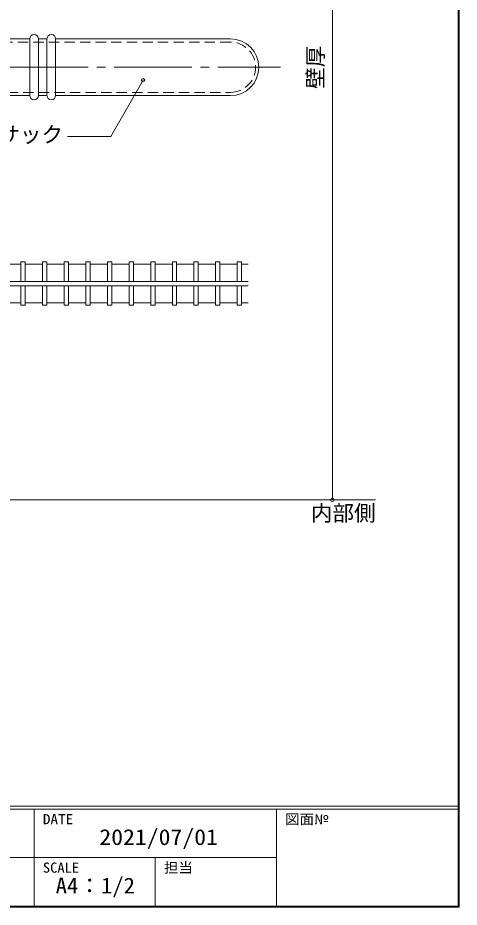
# Model space of a CAD drawing. Units: millimetres at full size, sheet at 1:2; details may follow other scales. Extents: x -891 to 891, y -194 to 194.
# Drawn here: x -432.4 to -330.3, y -194.2 to 11.4 of the extents above; entities that cross this region are included whole.
import ezdxf
from ezdxf.enums import TextEntityAlignment as Align

# ---------------------------------------------------------------- set-up
doc = ezdxf.new("R2010")
doc.units = ezdxf.units.MM
doc.header["$LTSCALE"] = 2
doc.header["$PDMODE"] = 32
doc.header["$PDSIZE"] = 0.8
doc.linetypes.add('CHAIN2', pattern=[12, 9, -1, 1, -1])
doc.linetypes.add('DASHED1', pattern=[1.8, 1.2, -0.6])
doc.layers.add('0-0_', color=7, linetype='Continuous', lineweight=9)
doc.layers.add('1-0_', color=5, linetype='Continuous', lineweight=9)
doc.styles.add('ＭＳ ゴシック', font='')
doc.styles.get('ＭＳ ゴシック').set_extended_font_data('MS Gothic')

msp = doc.modelspace()

# ---------------------------------------------------------------- linework, layer by layer
at = {"layer": '0-0_'}
for p, q in [((-330.28, -194.18), (-330.28, 194.18)), ((-330.56, -170.8), (-890.56, -170.8)), ((-330.56, -171.5), (-890.56, -171.5)), ((-428.56, -171.5), (-428.56, -193.9)), ((-372.56, -171.5), (-372.56, -193.9)), ((-372.56, -182.7), (-540.56, -182.7)), ((-400.56, -182.7), (-400.56, -193.9)), ((-890.84, -194.18), (-330.28, -194.18))]:
    msp.add_line(p, q, dxfattribs=at)
msp.add_lwpolyline([(-330.56, 193.9), (-330.56, -193.9), (-890.56, -193.9)], dxfattribs=at)
at = {"layer": '1-0_', "color": 7}
for p, q in [((-359.61, 100), (-359.61, -100)), ((-349.61, -100), (-683.11, -100))]:
    msp.add_line(p, q, dxfattribs=at)
at = {"layer": '1-0_', "color": 2}
for p, q in [((-429.61, 6.55), (-473.61, 6.55)), ((-429.61, -6.55), (-429.61, 6.55)), ((-427.61, -6.55), (-427.61, 6.55)), ((-425.61, 6.55), (-427.61, 6.55)), ((-425.61, -6.55), (-425.61, 6.55)), ((-383.16, 6.55), (-423.61, 6.55)), ((-423.61, -6.55), (-423.61, 6.55)), ((-473.61, -6.55), (-429.61, -6.55)), ((-427.61, -6.55), (-425.61, -6.55)), ((-423.61, -6.55), (-383.16, -6.55))]:
    msp.add_line(p, q, dxfattribs=at)
at = {"layer": '1-0_', "color": 2, "linetype": 'DASHED1'}
for p, q in [((-383.16, 5.8), (-683.11, 5.8)), ((-683.11, -5.8), (-383.16, -5.8))]:
    msp.add_line(p, q, dxfattribs=at)
at = {"layer": '1-0_', "color": 6, "linetype": 'CHAIN2'}
msp.add_line((-818.11, 0), (-371.61, 0), dxfattribs=at)
at = {"layer": '1-0_'}
for p, q in [((-431.623, -45), (-431.623, -49.5)), ((-431.623, -45), (-430.623, -45)), ((-430.623, -45), (-430.623, -49.5)), ((-426.623, -45), (-425.623, -45)), ((-426.623, -45), (-426.623, -49.5)), ((-425.623, -45), (-425.623, -49.5)), ((-421.623, -45), (-420.623, -45)), ((-421.623, -45), (-421.623, -49.5)), ((-420.623, -45), (-420.623, -49.5)), ((-416.623, -45), (-415.623, -45)), ((-416.623, -45), (-416.623, -49.5)), ((-415.623, -45), (-415.623, -49.5)), ((-411.623, -45), (-410.623, -45)), ((-411.623, -45), (-411.623, -49.5)), ((-410.623, -45), (-410.623, -49.5)), ((-406.623, -45), (-406.623, -49.5)), ((-406.623, -45), (-405.623, -45)), ((-405.623, -45), (-405.623, -49.5)), ((-401.623, -45), (-401.623, -49.5)), ((-401.623, -45), (-400.623, -45)), ((-400.623, -45), (-400.623, -49.5)), ((-396.623, -45), (-395.623, -45)), ((-396.623, -45), (-396.623, -49.5)), ((-395.623, -45), (-395.623, -49.5)), ((-391.623, -45), (-390.623, -45)), ((-391.623, -45), (-391.623, -49.5)), ((-390.623, -45), (-390.623, -49.5)), ((-386.623, -45), (-386.623, -49.5)), ((-386.623, -45), (-385.623, -45)), ((-385.623, -45), (-385.623, -49.5)), ((-381.623, -45), (-381.623, -49.5)), ((-381.623, -45), (-380.623, -45)), ((-380.623, -45), (-380.623, -49.5)), ((-648.11, -49.5), (-379.11, -49.5)), ((-648.11, -50.5), (-379.11, -50.5)), ((-431.623, -55), (-431.623, -50.5)), ((-430.623, -55), (-430.623, -50.5)), ((-426.623, -55), (-426.623, -50.5)), ((-425.623, -55), (-425.623, -50.5)), ((-421.623, -55), (-421.623, -50.5)), ((-420.623, -55), (-420.623, -50.5)), ((-416.623, -55), (-416.623, -50.5)), ((-415.623, -55), (-415.623, -50.5)), ((-411.623, -55), (-411.623, -50.5)), ((-410.623, -55), (-410.623, -50.5)), ((-406.623, -55), (-406.623, -50.5)), ((-405.623, -55), (-405.623, -50.5)), ((-401.623, -55), (-401.623, -50.5)), ((-400.623, -55), (-400.623, -50.5)), ((-396.623, -55), (-396.623, -50.5)), ((-395.623, -55), (-395.623, -50.5)), ((-391.623, -55), (-391.623, -50.5)), ((-390.623, -55), (-390.623, -50.5)), ((-386.623, -55), (-386.623, -50.5)), ((-385.623, -55), (-385.623, -50.5)), ((-381.623, -55), (-381.623, -50.5)), ((-380.623, -55), (-380.623, -50.5)), ((-430.623, -55), (-431.623, -55)), ((-425.623, -55), (-426.623, -55)), ((-420.623, -55), (-421.623, -55)), ((-415.623, -55), (-416.623, -55)), ((-410.623, -55), (-411.623, -55)), ((-405.623, -55), (-406.623, -55)), ((-400.623, -55), (-401.623, -55)), ((-395.623, -55), (-396.623, -55)), ((-390.623, -55), (-391.623, -55)), ((-385.623, -55), (-386.623, -55)), ((-380.623, -55), (-381.623, -55))]:
    msp.add_line(p, q, dxfattribs=at)
at = {"layer": '1-0_', "color": 4}
for p, q in [((-435.623, -45.5), (-431.623, -45.5)), ((-430.623, -45.5), (-426.623, -45.5)), ((-425.623, -45.5), (-421.623, -45.5)), ((-420.623, -45.5), (-416.623, -45.5)), ((-415.623, -45.5), (-411.623, -45.5)), ((-410.623, -45.5), (-406.623, -45.5)), ((-405.623, -45.5), (-401.623, -45.5)), ((-400.623, -45.5), (-396.623, -45.5)), ((-395.623, -45.5), (-391.623, -45.5)), ((-390.623, -45.5), (-386.623, -45.5)), ((-385.623, -45.5), (-381.623, -45.5)), ((-380.623, -45.5), (-379.11, -45.5)), ((-435.623, -54.5), (-431.623, -54.5)), ((-430.623, -54.5), (-426.623, -54.5)), ((-425.623, -54.5), (-421.623, -54.5)), ((-420.623, -54.5), (-416.623, -54.5)), ((-415.623, -54.5), (-411.623, -54.5)), ((-410.623, -54.5), (-406.623, -54.5)), ((-405.623, -54.5), (-401.623, -54.5)), ((-400.623, -54.5), (-396.623, -54.5)), ((-395.623, -54.5), (-391.623, -54.5)), ((-390.623, -54.5), (-386.623, -54.5)), ((-385.623, -54.5), (-381.623, -54.5)), ((-380.623, -54.5), (-379.11, -54.5))]:
    msp.add_line(p, q, dxfattribs=at)
at = {"layer": '1-0_', "color": 7}
msp.add_lwpolyline([(-403.385, -3), (-410.885, -15.99), (-420.885, -15.99)], dxfattribs=at)
at = {"layer": '1-0_', "color": 2}
for centre, radius, start, end in [((-428.61, 6.55), 1, 90, 180), ((-428.61, 6.55), 1, 0, 90), ((-424.61, 6.55), 1, 90, 180), ((-424.61, 6.55), 1, 0, 90), ((-383.16, 0), 6.55, 270, 90), ((-428.61, -6.55), 1, 180, 270), ((-428.61, -6.55), 1, 270, 0), ((-424.61, -6.55), 1, 180, 270), ((-424.61, -6.55), 1, 270, 0)]:
    msp.add_arc(centre, radius, start, end, dxfattribs=at)
at = {"layer": '1-0_', "color": 2, "linetype": 'DASHED1'}
msp.add_arc((-383.16, 0), 5.8, 270, 90, dxfattribs=at)
at = {"layer": '1-0_', "color": 2}
msp.add_point((-403.385, -3), dxfattribs=at)
at = {"layer": '1-0_', "color": 7}
msp.add_point((-359.61, -100), dxfattribs=at)

# ---------------------------------------------------------------- texts
at = {"layer": '0-0_', "style": 'ＭＳ ゴシック'}
for s, width, p in [('DATE', 1.1, (-426.56, -175.7)), ('図面№', 1.05, (-370.56, -175.7)), ('SCALE', 1.05, (-426.56, -186.9)), ('担当', 1.05, (-398.56, -186.9))]:
    msp.add_text(s, height=2.346, dxfattribs=dict(at, width=width)).set_placement(p, align=Align.BOTTOM_LEFT)
at = {"layer": '0-0_', "color": 2, "style": 'ＭＳ ゴシック'}
for s, width, p in [('2021/07/01', 1.1, (-413.51, -180.91)), ('A4：1/2', 1.05, (-423.61, -192.11))]:
    msp.add_text(s, height=3.666, dxfattribs=dict(at, width=width)).set_placement(p, align=Align.BOTTOM_LEFT)
at = {"layer": '1-0_', "color": 7, "style": 'ＭＳ ゴシック'}
msp.add_text('壁厚', height=3.666, rotation=90, dxfattribs=at).set_placement((-360.61, -5), align=Align.BOTTOM_LEFT)
for s, p in [('振れ止めサック', (-456.885, -18.49)), ('内部側', (-364.61, -106))]:
    msp.add_text(s, height=3.666, dxfattribs=at).set_placement(p, align=Align.BOTTOM_LEFT)

doc.saveas('drawing.dxf')
